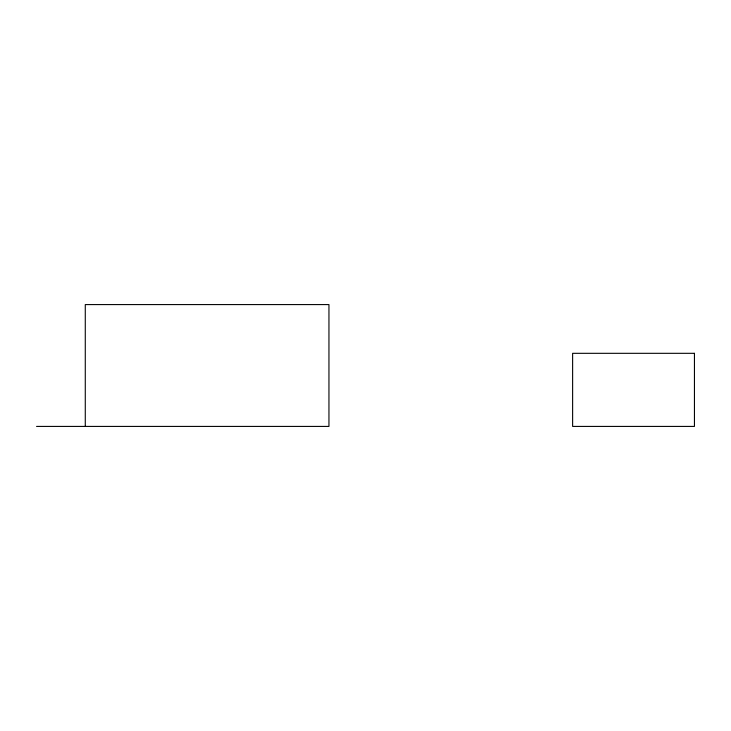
<?xml version="1.0" encoding="UTF-8"?>
<svg xmlns="http://www.w3.org/2000/svg" width="731" height="731" viewBox="0 0 731 731"><rect width="100%" height="100%" fill="white"/><g stroke="black" fill="none" stroke-linecap="round" stroke-linejoin="round"><path stroke-width="1.1" d="M36.55 426.42L328.95 426.42L328.95 304.58L85.28 304.58L85.28 426.42M694.45 353.32L572.62 353.32L572.62 426.42L694.45 426.42L694.45 353.32"/></g></svg>
